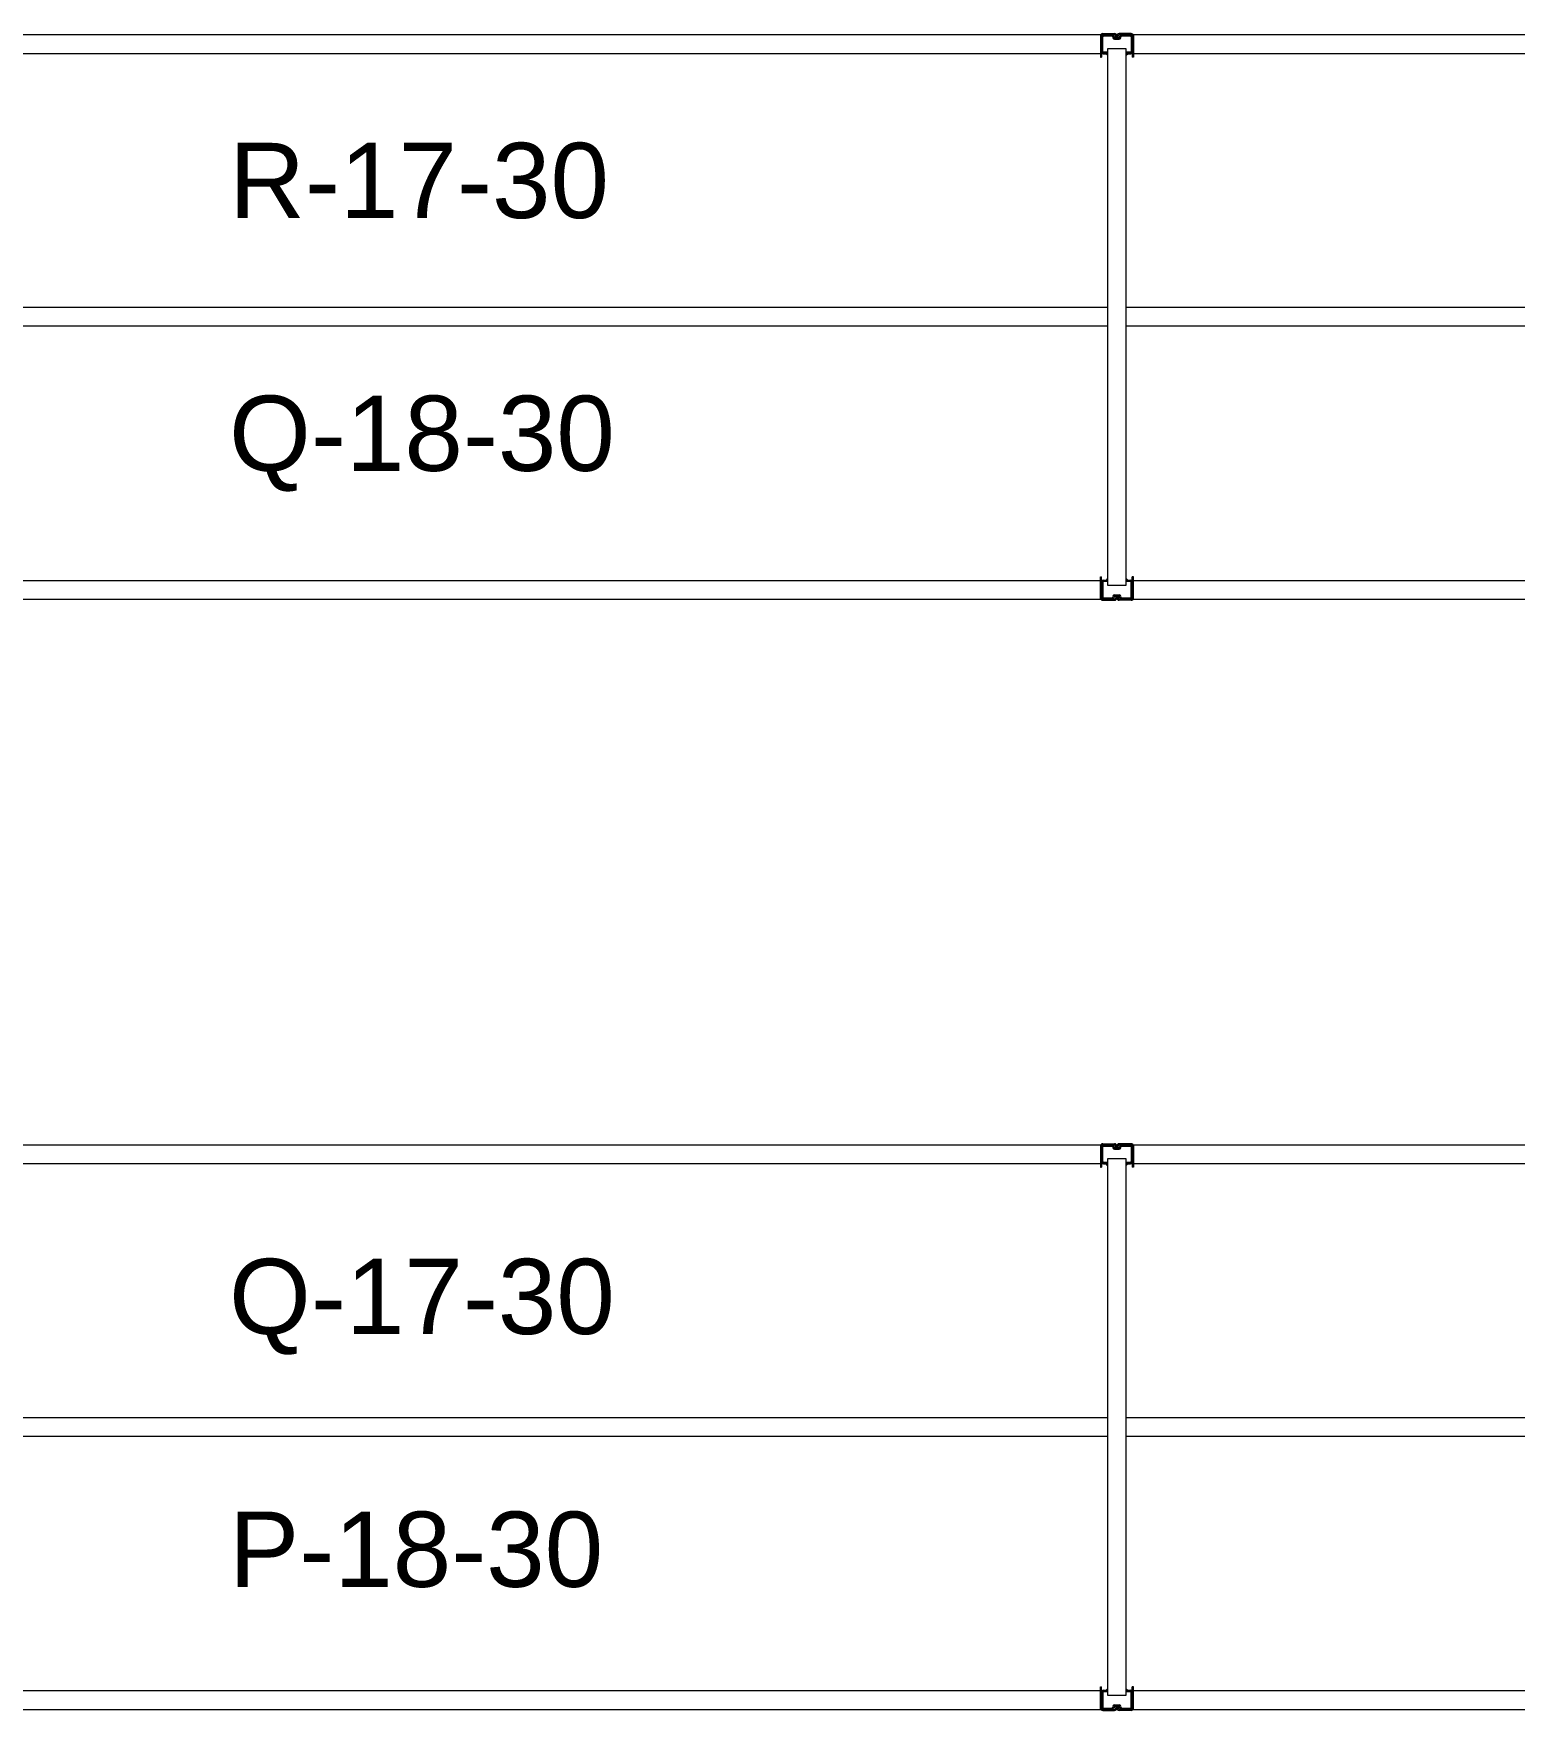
# Model space of a CAD drawing. Header units: inches. Extents: x 2743 to 10591, y -1604 to 5792.
# Drawn here: x 3451.8 to 3609.2, y 963.6 to 1141.8 of the extents above; entities that cross this region are included whole.
import ezdxf

# ---------------------------------------------------------------- set-up
doc = ezdxf.new("R2010")
doc.units = ezdxf.units.IN
doc.header["$LTSCALE"] = 0.1875
doc.header["$MEASUREMENT"] = 0
for name, color, linetype, lineweight in [('22 Dimension', 7, 'Continuous', 5), ('32 Echelle', 160, 'Continuous', 15), ('33 Poutre', 30, 'Continuous', 15)]:
    doc.layers.add(name, color=color, linetype=linetype, lineweight=lineweight)
doc.styles.add('arial', font='')
doc.styles.get('arial').set_extended_font_data('Arial')

msp = doc.modelspace()

# ---------------------------------------------------------------- hatches: boundary and pattern name
at = {"layer": '32 Echelle'}
for points in [[(3565.95882, 1139.49574), (3565.95882, 1139.68324), (3565.77132, 1139.68324)], [(3565.95882, 1139.49574), (3565.95882, 1139.68324), (3565.77132, 1139.68324)], [(3567.95882, 1139.49574), (3567.95882, 1139.68324), (3568.14632, 1139.68324)], [(3567.95882, 1139.49574), (3567.95882, 1139.68324), (3568.14632, 1139.68324)], [(3565.95882, 1083.87074), (3565.95882, 1083.68324), (3565.77132, 1083.68324)], [(3565.95882, 1083.87074), (3565.95882, 1083.68324), (3565.77132, 1083.68324)], [(3567.95882, 1083.87074), (3567.95882, 1083.68324), (3568.14632, 1083.68324)], [(3567.95882, 1083.87074), (3567.95882, 1083.68324), (3568.14632, 1083.68324)], [(3565.95882, 1021.49574), (3565.95882, 1021.68324), (3565.77132, 1021.68324)], [(3565.95882, 1021.49574), (3565.95882, 1021.68324), (3565.77132, 1021.68324)], [(3567.95882, 1021.49574), (3567.95882, 1021.68324), (3568.14632, 1021.68324)], [(3567.95882, 1021.49574), (3567.95882, 1021.68324), (3568.14632, 1021.68324)], [(3565.95882, 965.87074), (3565.95882, 965.68324), (3565.77132, 965.68324)], [(3565.95882, 965.87074), (3565.95882, 965.68324), (3565.77132, 965.68324)], [(3567.95882, 965.87074), (3567.95882, 965.68324), (3568.14632, 965.68324)], [(3567.95882, 965.87074), (3567.95882, 965.68324), (3568.14632, 965.68324)]]:
    msp.add_hatch(color=256, dxfattribs=at).paths.add_polyline_path(points)

# ---------------------------------------------------------------- linework, layer by layer
at = {"layer": '22 Dimension'}
for p, q in [((3565.95882, 1112.68324), (3420.33382, 1112.68324)), ((3713.58382, 1112.68324), (3567.95882, 1112.68324)), ((3565.95882, 1110.68324), (3420.33382, 1110.68324)), ((3713.58382, 1110.68324), (3567.95882, 1110.68324)), ((3565.95882, 994.68324), (3420.33382, 994.68324)), ((3713.58382, 994.68324), (3567.95882, 994.68324)), ((3565.95882, 992.68324), (3420.33382, 992.68324)), ((3713.58382, 992.68324), (3567.95882, 992.68324))]:
    msp.add_line(p, q, dxfattribs=at)
at = {"layer": '32 Echelle', "linetype": 'Continuous', "lineweight": 25}
for p, q in [((3565.33386, 1141.49949), (3565.33386, 1139.86699)), ((3565.33386, 1141.49949), (3565.33386, 1139.86699)), ((3565.42386, 1139.86699), (3565.42386, 1141.49949)), ((3565.42386, 1139.86699), (3565.42386, 1141.49949)), ((3566.44645, 1141.68324), (3565.51761, 1141.68324)), ((3566.44645, 1141.68324), (3565.51761, 1141.68324)), ((3565.51761, 1141.59324), (3566.44645, 1141.59324)), ((3565.51761, 1141.59324), (3566.44645, 1141.59324)), ((3566.5361, 1141.5269), (3566.58001, 1141.38326)), ((3566.5361, 1141.5269), (3566.58001, 1141.38326)), ((3566.66608, 1141.40958), (3566.62217, 1141.55321)), ((3566.66608, 1141.40958), (3566.62217, 1141.55321)), ((3567.1619, 1141.34324), (3566.75573, 1141.34324)), ((3567.1619, 1141.34324), (3566.75573, 1141.34324)), ((3566.75573, 1141.25324), (3567.1619, 1141.25324)), ((3566.75573, 1141.25324), (3567.1619, 1141.25324)), ((3567.29547, 1141.55321), (3567.25155, 1141.40958)), ((3567.29547, 1141.55321), (3567.25155, 1141.40958)), ((3567.33762, 1141.38326), (3567.38153, 1141.5269)), ((3567.33762, 1141.38326), (3567.38153, 1141.5269)), ((3568.40002, 1141.68324), (3567.47119, 1141.68324)), ((3568.40002, 1141.68324), (3567.47119, 1141.68324)), ((3567.47119, 1141.59324), (3568.40002, 1141.59324)), ((3567.47119, 1141.59324), (3568.40002, 1141.59324)), ((3568.49377, 1141.49949), (3568.49377, 1139.86699)), ((3568.49377, 1141.49949), (3568.49377, 1139.86699)), ((3568.58377, 1139.86699), (3568.58377, 1141.49949)), ((3568.58377, 1139.86699), (3568.58377, 1141.49949)), ((3565.93386, 1139.77324), (3565.51761, 1139.77324)), ((3565.93386, 1139.77324), (3565.51761, 1139.77324)), ((3565.51761, 1139.68324), (3565.93386, 1139.68324)), ((3565.51761, 1139.68324), (3565.93386, 1139.68324)), ((3565.93386, 1139.68324), (3565.93386, 1139.77324)), ((3565.93386, 1139.68324), (3565.93386, 1139.77324)), ((3568.40002, 1139.77324), (3567.98377, 1139.77324)), ((3567.98377, 1139.77324), (3567.98377, 1139.68324)), ((3568.40002, 1139.77324), (3567.98377, 1139.77324)), ((3567.98377, 1139.77324), (3567.98377, 1139.68324)), ((3567.98377, 1139.68324), (3568.40002, 1139.68324)), ((3567.98377, 1139.68324), (3568.40002, 1139.68324)), ((3565.33386, 1081.86699), (3565.33386, 1083.49949)), ((3565.33386, 1081.86699), (3565.33386, 1083.49949)), ((3565.42386, 1083.49949), (3565.42386, 1081.86699)), ((3565.42386, 1083.49949), (3565.42386, 1081.86699)), ((3565.51761, 1083.68324), (3565.93386, 1083.68324)), ((3565.51761, 1083.68324), (3565.93386, 1083.68324)), ((3565.93386, 1083.59324), (3565.51761, 1083.59324)), ((3565.93386, 1083.59324), (3565.51761, 1083.59324)), ((3565.93386, 1083.68324), (3565.93386, 1083.59324)), ((3565.93386, 1083.68324), (3565.93386, 1083.59324)), ((3566.5361, 1081.83958), (3566.58001, 1081.98321)), ((3566.5361, 1081.83958), (3566.58001, 1081.98321)), ((3566.66608, 1081.9569), (3566.62217, 1081.81326)), ((3566.66608, 1081.9569), (3566.62217, 1081.81326)), ((3566.75573, 1082.11324), (3567.1619, 1082.11324)), ((3566.75573, 1082.11324), (3567.1619, 1082.11324)), ((3567.1619, 1082.02324), (3566.75573, 1082.02324)), ((3567.1619, 1082.02324), (3566.75573, 1082.02324)), ((3567.29547, 1081.81326), (3567.25155, 1081.9569)), ((3567.29547, 1081.81326), (3567.25155, 1081.9569)), ((3567.33762, 1081.98321), (3567.38153, 1081.83958)), ((3567.33762, 1081.98321), (3567.38153, 1081.83958)), ((3567.98377, 1083.68324), (3568.40002, 1083.68324)), ((3567.98377, 1083.59324), (3567.98377, 1083.68324)), ((3567.98377, 1083.68324), (3568.40002, 1083.68324)), ((3567.98377, 1083.59324), (3567.98377, 1083.68324)), ((3568.40002, 1083.59324), (3567.98377, 1083.59324)), ((3568.40002, 1083.59324), (3567.98377, 1083.59324)), ((3568.49377, 1081.86699), (3568.49377, 1083.49949)), ((3568.49377, 1081.86699), (3568.49377, 1083.49949)), ((3568.58377, 1083.49949), (3568.58377, 1081.86699)), ((3568.58377, 1083.49949), (3568.58377, 1081.86699)), ((3565.51761, 1081.77324), (3566.44645, 1081.77324)), ((3565.51761, 1081.77324), (3566.44645, 1081.77324)), ((3566.44645, 1081.68324), (3565.51761, 1081.68324)), ((3566.44645, 1081.68324), (3565.51761, 1081.68324)), ((3567.47119, 1081.77324), (3568.40002, 1081.77324)), ((3567.47119, 1081.77324), (3568.40002, 1081.77324)), ((3568.40002, 1081.68324), (3567.47119, 1081.68324)), ((3568.40002, 1081.68324), (3567.47119, 1081.68324)), ((3565.33386, 1023.49949), (3565.33386, 1021.86699)), ((3565.33386, 1023.49949), (3565.33386, 1021.86699)), ((3565.42386, 1021.86699), (3565.42386, 1023.49949)), ((3565.42386, 1021.86699), (3565.42386, 1023.49949)), ((3566.44645, 1023.68324), (3565.51761, 1023.68324)), ((3566.44645, 1023.68324), (3565.51761, 1023.68324)), ((3565.51761, 1023.59324), (3566.44645, 1023.59324)), ((3565.51761, 1023.59324), (3566.44645, 1023.59324)), ((3566.5361, 1023.5269), (3566.58001, 1023.38326)), ((3566.5361, 1023.5269), (3566.58001, 1023.38326)), ((3566.66608, 1023.40958), (3566.62217, 1023.55321)), ((3566.66608, 1023.40958), (3566.62217, 1023.55321)), ((3567.1619, 1023.34324), (3566.75573, 1023.34324)), ((3567.1619, 1023.34324), (3566.75573, 1023.34324)), ((3566.75573, 1023.25324), (3567.1619, 1023.25324)), ((3566.75573, 1023.25324), (3567.1619, 1023.25324)), ((3567.29547, 1023.55321), (3567.25155, 1023.40958)), ((3567.29547, 1023.55321), (3567.25155, 1023.40958)), ((3567.33762, 1023.38326), (3567.38153, 1023.5269)), ((3567.33762, 1023.38326), (3567.38153, 1023.5269)), ((3568.40002, 1023.68324), (3567.47119, 1023.68324)), ((3568.40002, 1023.68324), (3567.47119, 1023.68324)), ((3567.47119, 1023.59324), (3568.40002, 1023.59324)), ((3567.47119, 1023.59324), (3568.40002, 1023.59324)), ((3568.49377, 1023.49949), (3568.49377, 1021.86699)), ((3568.49377, 1023.49949), (3568.49377, 1021.86699)), ((3568.58377, 1021.86699), (3568.58377, 1023.49949)), ((3568.58377, 1021.86699), (3568.58377, 1023.49949)), ((3565.93386, 1021.77324), (3565.51761, 1021.77324)), ((3565.93386, 1021.77324), (3565.51761, 1021.77324)), ((3565.51761, 1021.68324), (3565.93386, 1021.68324)), ((3565.51761, 1021.68324), (3565.93386, 1021.68324)), ((3565.93386, 1021.68324), (3565.93386, 1021.77324)), ((3565.93386, 1021.68324), (3565.93386, 1021.77324)), ((3568.40002, 1021.77324), (3567.98377, 1021.77324)), ((3567.98377, 1021.77324), (3567.98377, 1021.68324)), ((3568.40002, 1021.77324), (3567.98377, 1021.77324)), ((3567.98377, 1021.77324), (3567.98377, 1021.68324)), ((3567.98377, 1021.68324), (3568.40002, 1021.68324)), ((3567.98377, 1021.68324), (3568.40002, 1021.68324)), ((3565.33386, 963.86699), (3565.33386, 965.49949)), ((3565.33386, 963.86699), (3565.33386, 965.49949)), ((3565.42386, 965.49949), (3565.42386, 963.86699)), ((3565.42386, 965.49949), (3565.42386, 963.86699)), ((3565.51761, 965.68324), (3565.93386, 965.68324)), ((3565.51761, 965.68324), (3565.93386, 965.68324)), ((3565.93386, 965.59324), (3565.51761, 965.59324)), ((3565.93386, 965.59324), (3565.51761, 965.59324)), ((3565.93386, 965.68324), (3565.93386, 965.59324)), ((3565.93386, 965.68324), (3565.93386, 965.59324)), ((3567.98377, 965.68324), (3568.40002, 965.68324)), ((3567.98377, 965.59324), (3567.98377, 965.68324)), ((3567.98377, 965.68324), (3568.40002, 965.68324)), ((3567.98377, 965.59324), (3567.98377, 965.68324)), ((3568.40002, 965.59324), (3567.98377, 965.59324)), ((3568.40002, 965.59324), (3567.98377, 965.59324)), ((3568.49377, 963.86699), (3568.49377, 965.49949)), ((3568.49377, 963.86699), (3568.49377, 965.49949)), ((3568.58377, 965.49949), (3568.58377, 963.86699)), ((3568.58377, 965.49949), (3568.58377, 963.86699)), ((3565.51761, 963.77324), (3566.44645, 963.77324)), ((3565.51761, 963.77324), (3566.44645, 963.77324)), ((3566.44645, 963.68324), (3565.51761, 963.68324)), ((3566.44645, 963.68324), (3565.51761, 963.68324)), ((3566.5361, 963.83958), (3566.58001, 963.98321)), ((3566.5361, 963.83958), (3566.58001, 963.98321)), ((3566.66608, 963.9569), (3566.62217, 963.81326)), ((3566.66608, 963.9569), (3566.62217, 963.81326)), ((3566.75573, 964.11324), (3567.1619, 964.11324)), ((3566.75573, 964.11324), (3567.1619, 964.11324)), ((3567.1619, 964.02324), (3566.75573, 964.02324)), ((3567.1619, 964.02324), (3566.75573, 964.02324)), ((3567.29547, 963.81326), (3567.25155, 963.9569)), ((3567.29547, 963.81326), (3567.25155, 963.9569)), ((3567.33762, 963.98321), (3567.38153, 963.83958)), ((3567.33762, 963.98321), (3567.38153, 963.83958)), ((3567.47119, 963.77324), (3568.40002, 963.77324)), ((3567.47119, 963.77324), (3568.40002, 963.77324)), ((3568.40002, 963.68324), (3567.47119, 963.68324)), ((3568.40002, 963.68324), (3567.47119, 963.68324))]:
    msp.add_line(p, q, dxfattribs=at)
at = {"layer": '32 Echelle'}
for p, q in [((3565.95882, 1139.68324), (3565.77132, 1139.68324)), ((3565.95882, 1139.49574), (3565.77132, 1139.68324)), ((3565.95882, 1139.68324), (3565.77132, 1139.68324)), ((3565.95882, 1139.49574), (3565.77132, 1139.68324)), ((3567.95882, 1140.18324), (3565.95882, 1140.18324)), ((3565.95882, 1140.18324), (3565.95882, 1083.18324)), ((3567.95882, 1140.18324), (3565.95882, 1140.18324)), ((3565.95882, 1140.18324), (3565.95882, 1083.18324)), ((3565.95882, 1139.49574), (3565.95882, 1139.68324)), ((3565.95882, 1139.49574), (3565.95882, 1139.68324)), ((3567.95882, 1083.18324), (3567.95882, 1140.18324)), ((3567.95882, 1083.18324), (3567.95882, 1140.18324)), ((3567.95882, 1139.68324), (3568.14632, 1139.68324)), ((3567.95882, 1139.49574), (3567.95882, 1139.68324)), ((3567.95882, 1139.49574), (3568.14632, 1139.68324)), ((3567.95882, 1139.68324), (3568.14632, 1139.68324)), ((3567.95882, 1139.49574), (3567.95882, 1139.68324)), ((3567.95882, 1139.49574), (3568.14632, 1139.68324)), ((3565.95882, 1083.87074), (3565.77132, 1083.68324)), ((3565.95882, 1083.87074), (3565.77132, 1083.68324)), ((3565.95882, 1083.87074), (3565.95882, 1083.68324)), ((3565.95882, 1083.87074), (3565.95882, 1083.68324)), ((3567.95882, 1083.87074), (3567.95882, 1083.68324)), ((3567.95882, 1083.87074), (3568.14632, 1083.68324)), ((3567.95882, 1083.87074), (3567.95882, 1083.68324)), ((3567.95882, 1083.87074), (3568.14632, 1083.68324)), ((3565.95882, 1083.68324), (3565.77132, 1083.68324)), ((3565.95882, 1083.68324), (3565.77132, 1083.68324)), ((3565.95882, 1083.18324), (3567.95882, 1083.18324)), ((3565.95882, 1083.18324), (3567.95882, 1083.18324)), ((3567.95882, 1083.68324), (3568.14632, 1083.68324)), ((3567.95882, 1083.68324), (3568.14632, 1083.68324)), ((3565.95882, 1021.68324), (3565.77132, 1021.68324)), ((3565.95882, 1021.49574), (3565.77132, 1021.68324)), ((3565.95882, 1021.68324), (3565.77132, 1021.68324)), ((3565.95882, 1021.49574), (3565.77132, 1021.68324)), ((3567.95882, 1022.18324), (3565.95882, 1022.18324)), ((3565.95882, 1022.18324), (3565.95882, 965.18324)), ((3567.95882, 1022.18324), (3565.95882, 1022.18324)), ((3565.95882, 1022.18324), (3565.95882, 965.18324)), ((3565.95882, 1021.49574), (3565.95882, 1021.68324)), ((3565.95882, 1021.49574), (3565.95882, 1021.68324)), ((3567.95882, 965.18324), (3567.95882, 1022.18324)), ((3567.95882, 965.18324), (3567.95882, 1022.18324)), ((3567.95882, 1021.68324), (3568.14632, 1021.68324)), ((3567.95882, 1021.49574), (3567.95882, 1021.68324)), ((3567.95882, 1021.49574), (3568.14632, 1021.68324)), ((3567.95882, 1021.68324), (3568.14632, 1021.68324)), ((3567.95882, 1021.49574), (3567.95882, 1021.68324)), ((3567.95882, 1021.49574), (3568.14632, 1021.68324)), ((3565.95882, 965.87074), (3565.77132, 965.68324)), ((3565.95882, 965.87074), (3565.77132, 965.68324)), ((3565.95882, 965.68324), (3565.77132, 965.68324)), ((3565.95882, 965.68324), (3565.77132, 965.68324)), ((3565.95882, 965.87074), (3565.95882, 965.68324)), ((3565.95882, 965.87074), (3565.95882, 965.68324)), ((3565.95882, 965.18324), (3567.95882, 965.18324)), ((3565.95882, 965.18324), (3567.95882, 965.18324)), ((3567.95882, 965.87074), (3567.95882, 965.68324)), ((3567.95882, 965.87074), (3568.14632, 965.68324)), ((3567.95882, 965.87074), (3567.95882, 965.68324)), ((3567.95882, 965.87074), (3568.14632, 965.68324)), ((3567.95882, 965.68324), (3568.14632, 965.68324)), ((3567.95882, 965.68324), (3568.14632, 965.68324))]:
    msp.add_line(p, q, dxfattribs=at)
at = {"layer": '32 Echelle', "linetype": 'Continuous', "lineweight": 25}
for centre, radius, start, end in [((3565.51761, 1141.49949), 0.18375, 90, 180), ((3565.51761, 1141.49949), 0.18375, 90, 180), ((3565.51761, 1141.49949), 0.09375, 90, 180), ((3565.51761, 1141.49949), 0.09375, 90, 180), ((3566.44645, 1141.49949), 0.18375, 17, 90), ((3566.44645, 1141.49949), 0.18375, 17, 90), ((3566.44645, 1141.49949), 0.09375, 17, 90), ((3566.44645, 1141.49949), 0.09375, 17, 90), ((3566.75573, 1141.43699), 0.18375, 197, 270), ((3566.75573, 1141.43699), 0.18375, 197, 270), ((3566.75573, 1141.43699), 0.09375, 197, 270), ((3566.75573, 1141.43699), 0.09375, 197, 270), ((3567.1619, 1141.43699), 0.09375, 270, 343), ((3567.1619, 1141.43699), 0.09375, 270, 343), ((3567.1619, 1141.43699), 0.18375, 270, 343), ((3567.1619, 1141.43699), 0.18375, 270, 343), ((3567.47119, 1141.49949), 0.18375, 90, 163), ((3567.47119, 1141.49949), 0.18375, 90, 163), ((3567.47119, 1141.49949), 0.09375, 90, 163), ((3567.47119, 1141.49949), 0.09375, 90, 163), ((3568.40002, 1141.49949), 0.18375, 0, 90), ((3568.40002, 1141.49949), 0.18375, 0, 90), ((3568.40002, 1141.49949), 0.09375, 0, 90), ((3568.40002, 1141.49949), 0.09375, 0, 90), ((3565.51761, 1139.86699), 0.18375, 180, 270), ((3565.51761, 1139.86699), 0.18375, 180, 270), ((3565.51761, 1139.86699), 0.09375, 180, 270), ((3565.51761, 1139.86699), 0.09375, 180, 270), ((3568.40002, 1139.86699), 0.09375, 270, 0), ((3568.40002, 1139.86699), 0.18375, 270, 0), ((3568.40002, 1139.86699), 0.09375, 270, 0), ((3568.40002, 1139.86699), 0.18375, 270, 0), ((3565.51761, 1083.49949), 0.18375, 90, 180), ((3565.51761, 1083.49949), 0.18375, 90, 180), ((3565.51761, 1083.49949), 0.09375, 90, 180), ((3565.51761, 1083.49949), 0.09375, 90, 180), ((3566.75573, 1081.92949), 0.18375, 90, 163), ((3566.75573, 1081.92949), 0.18375, 90, 163), ((3566.75573, 1081.92949), 0.09375, 90, 163), ((3566.75573, 1081.92949), 0.09375, 90, 163), ((3567.1619, 1081.92949), 0.18375, 17, 90), ((3567.1619, 1081.92949), 0.18375, 17, 90), ((3567.1619, 1081.92949), 0.09375, 17, 90), ((3567.1619, 1081.92949), 0.09375, 17, 90), ((3568.40002, 1083.49949), 0.18375, 0, 90), ((3568.40002, 1083.49949), 0.18375, 0, 90), ((3568.40002, 1083.49949), 0.09375, 0, 90), ((3568.40002, 1083.49949), 0.09375, 0, 90), ((3565.51761, 1081.86699), 0.18375, 180, 270), ((3565.51761, 1081.86699), 0.18375, 180, 270), ((3565.51761, 1081.86699), 0.09375, 180, 270), ((3565.51761, 1081.86699), 0.09375, 180, 270), ((3566.44645, 1081.86699), 0.09375, 270, 343), ((3566.44645, 1081.86699), 0.09375, 270, 343), ((3566.44645, 1081.86699), 0.18375, 270, 343), ((3566.44645, 1081.86699), 0.18375, 270, 343), ((3567.47119, 1081.86699), 0.18375, 197, 270), ((3567.47119, 1081.86699), 0.18375, 197, 270), ((3567.47119, 1081.86699), 0.09375, 197, 270), ((3567.47119, 1081.86699), 0.09375, 197, 270), ((3568.40002, 1081.86699), 0.09375, 270, 0), ((3568.40002, 1081.86699), 0.18375, 270, 0), ((3568.40002, 1081.86699), 0.09375, 270, 0), ((3568.40002, 1081.86699), 0.18375, 270, 0), ((3565.51761, 1023.49949), 0.18375, 90, 180), ((3565.51761, 1023.49949), 0.18375, 90, 180), ((3565.51761, 1023.49949), 0.09375, 90, 180), ((3565.51761, 1023.49949), 0.09375, 90, 180), ((3566.44645, 1023.49949), 0.18375, 17, 90), ((3566.44645, 1023.49949), 0.18375, 17, 90), ((3566.44645, 1023.49949), 0.09375, 17, 90), ((3566.44645, 1023.49949), 0.09375, 17, 90), ((3566.75573, 1023.43699), 0.18375, 197, 270), ((3566.75573, 1023.43699), 0.18375, 197, 270), ((3566.75573, 1023.43699), 0.09375, 197, 270), ((3566.75573, 1023.43699), 0.09375, 197, 270), ((3567.1619, 1023.43699), 0.09375, 270, 343), ((3567.1619, 1023.43699), 0.09375, 270, 343), ((3567.1619, 1023.43699), 0.18375, 270, 343), ((3567.1619, 1023.43699), 0.18375, 270, 343), ((3567.47119, 1023.49949), 0.18375, 90, 163), ((3567.47119, 1023.49949), 0.18375, 90, 163), ((3567.47119, 1023.49949), 0.09375, 90, 163), ((3567.47119, 1023.49949), 0.09375, 90, 163), ((3568.40002, 1023.49949), 0.18375, 0, 90), ((3568.40002, 1023.49949), 0.18375, 0, 90), ((3568.40002, 1023.49949), 0.09375, 0, 90), ((3568.40002, 1023.49949), 0.09375, 0, 90), ((3565.51761, 1021.86699), 0.18375, 180, 270), ((3565.51761, 1021.86699), 0.18375, 180, 270), ((3565.51761, 1021.86699), 0.09375, 180, 270), ((3565.51761, 1021.86699), 0.09375, 180, 270), ((3568.40002, 1021.86699), 0.09375, 270, 0), ((3568.40002, 1021.86699), 0.18375, 270, 0), ((3568.40002, 1021.86699), 0.09375, 270, 0), ((3568.40002, 1021.86699), 0.18375, 270, 0), ((3565.51761, 965.49949), 0.18375, 90, 180), ((3565.51761, 965.49949), 0.18375, 90, 180), ((3565.51761, 965.49949), 0.09375, 90, 180), ((3565.51761, 965.49949), 0.09375, 90, 180), ((3568.40002, 965.49949), 0.18375, 0, 90), ((3568.40002, 965.49949), 0.18375, 0, 90), ((3568.40002, 965.49949), 0.09375, 0, 90), ((3568.40002, 965.49949), 0.09375, 0, 90), ((3565.51761, 963.86699), 0.18375, 180, 270), ((3565.51761, 963.86699), 0.18375, 180, 270), ((3565.51761, 963.86699), 0.09375, 180, 270), ((3565.51761, 963.86699), 0.09375, 180, 270), ((3566.44645, 963.86699), 0.09375, 270, 343), ((3566.44645, 963.86699), 0.09375, 270, 343), ((3566.44645, 963.86699), 0.18375, 270, 343), ((3566.44645, 963.86699), 0.18375, 270, 343), ((3566.75573, 963.92949), 0.18375, 90, 163), ((3566.75573, 963.92949), 0.18375, 90, 163), ((3566.75573, 963.92949), 0.09375, 90, 163), ((3566.75573, 963.92949), 0.09375, 90, 163), ((3567.1619, 963.92949), 0.18375, 17, 90), ((3567.1619, 963.92949), 0.18375, 17, 90), ((3567.1619, 963.92949), 0.09375, 17, 90), ((3567.1619, 963.92949), 0.09375, 17, 90), ((3567.47119, 963.86699), 0.18375, 197, 270), ((3567.47119, 963.86699), 0.18375, 197, 270), ((3567.47119, 963.86699), 0.09375, 197, 270), ((3567.47119, 963.86699), 0.09375, 197, 270), ((3568.40002, 963.86699), 0.09375, 270, 0), ((3568.40002, 963.86699), 0.18375, 270, 0), ((3568.40002, 963.86699), 0.09375, 270, 0), ((3568.40002, 963.86699), 0.18375, 270, 0)]:
    msp.add_arc(centre, radius, start, end, dxfattribs=at)
at = {"layer": '33 Poutre'}
for p, q in [((3421.08382, 1141.68324), (3565.20882, 1141.68324)), ((3565.20882, 1141.68324), (3565.20882, 1139.68324)), ((3565.20882, 1141.55824), (3565.20882, 1139.30224)), ((3565.32782, 1141.55824), (3565.32782, 1139.30224)), ((3565.45282, 1141.80224), (3566.71482, 1141.80224)), ((3566.71482, 1141.68324), (3565.45282, 1141.68324)), ((3566.83982, 1141.34324), (3566.83982, 1141.55824)), ((3566.83982, 1141.34324), (3566.95882, 1141.34324)), ((3566.95882, 1141.34324), (3566.95882, 1141.55824)), ((3566.95882, 1141.34324), (3566.95882, 1141.55824)), ((3567.07782, 1141.34324), (3566.95882, 1141.34324)), ((3567.07782, 1141.34324), (3567.07782, 1141.55824)), ((3568.46482, 1141.80224), (3567.20282, 1141.80224)), ((3567.20282, 1141.68324), (3568.46482, 1141.68324)), ((3568.58982, 1141.55824), (3568.58982, 1139.30224)), ((3568.70882, 1141.68324), (3712.83382, 1141.68324)), ((3568.70882, 1141.68324), (3568.70882, 1139.68324)), ((3568.70882, 1141.55824), (3568.70882, 1139.30224)), ((3421.08382, 1139.68324), (3565.20882, 1139.68324)), ((3565.20882, 1139.30224), (3565.32782, 1139.30224)), ((3568.70882, 1139.30224), (3568.58982, 1139.30224)), ((3568.70882, 1139.68324), (3712.83382, 1139.68324)), ((3565.20882, 1081.80824), (3565.20882, 1084.06424)), ((3565.20882, 1084.06424), (3565.32782, 1084.06424)), ((3565.32782, 1081.80824), (3565.32782, 1084.06424)), ((3568.70882, 1084.06424), (3568.58982, 1084.06424)), ((3568.58982, 1081.80824), (3568.58982, 1084.06424)), ((3568.70882, 1081.80824), (3568.70882, 1084.06424)), ((3421.08382, 1083.68324), (3565.20882, 1083.68324)), ((3565.20882, 1081.68324), (3565.20882, 1083.68324)), ((3566.83982, 1082.02324), (3566.83982, 1081.80824)), ((3566.83982, 1082.02324), (3566.95882, 1082.02324)), ((3566.95882, 1082.02324), (3566.95882, 1081.80824)), ((3566.95882, 1082.02324), (3566.95882, 1081.80824)), ((3567.07782, 1082.02324), (3566.95882, 1082.02324)), ((3567.07782, 1082.02324), (3567.07782, 1081.80824)), ((3568.70882, 1083.68324), (3712.83382, 1083.68324)), ((3568.70882, 1081.68324), (3568.70882, 1083.68324)), ((3421.08382, 1081.68324), (3565.20882, 1081.68324)), ((3566.71482, 1081.68324), (3565.45282, 1081.68324)), ((3565.45282, 1081.56424), (3566.71482, 1081.56424)), ((3567.20282, 1081.68324), (3568.46482, 1081.68324)), ((3568.46482, 1081.56424), (3567.20282, 1081.56424)), ((3568.70882, 1081.68324), (3712.83382, 1081.68324)), ((3421.08382, 1023.68324), (3565.20882, 1023.68324)), ((3565.20882, 1023.68324), (3565.20882, 1021.68324)), ((3565.20882, 1023.55824), (3565.20882, 1021.30224)), ((3565.32782, 1023.55824), (3565.32782, 1021.30224)), ((3565.45282, 1023.80224), (3566.71482, 1023.80224)), ((3566.71482, 1023.68324), (3565.45282, 1023.68324)), ((3566.83982, 1023.34324), (3566.83982, 1023.55824)), ((3566.83982, 1023.34324), (3566.95882, 1023.34324)), ((3566.95882, 1023.34324), (3566.95882, 1023.55824)), ((3566.95882, 1023.34324), (3566.95882, 1023.55824)), ((3567.07782, 1023.34324), (3566.95882, 1023.34324)), ((3567.07782, 1023.34324), (3567.07782, 1023.55824)), ((3568.46482, 1023.80224), (3567.20282, 1023.80224)), ((3567.20282, 1023.68324), (3568.46482, 1023.68324)), ((3568.58982, 1023.55824), (3568.58982, 1021.30224)), ((3568.70882, 1023.68324), (3712.83382, 1023.68324)), ((3568.70882, 1023.68324), (3568.70882, 1021.68324)), ((3568.70882, 1023.55824), (3568.70882, 1021.30224)), ((3421.08382, 1021.68324), (3565.20882, 1021.68324)), ((3568.70882, 1021.68324), (3712.83382, 1021.68324)), ((3565.20882, 1021.30224), (3565.32782, 1021.30224)), ((3568.70882, 1021.30224), (3568.58982, 1021.30224)), ((3565.20882, 963.80824), (3565.20882, 966.06424)), ((3565.20882, 966.06424), (3565.32782, 966.06424)), ((3565.32782, 963.80824), (3565.32782, 966.06424)), ((3568.70882, 966.06424), (3568.58982, 966.06424)), ((3568.58982, 963.80824), (3568.58982, 966.06424)), ((3568.70882, 963.80824), (3568.70882, 966.06424)), ((3421.08382, 965.68324), (3565.20882, 965.68324)), ((3565.20882, 963.68324), (3565.20882, 965.68324)), ((3568.70882, 965.68324), (3712.83382, 965.68324)), ((3568.70882, 963.68324), (3568.70882, 965.68324)), ((3421.08382, 963.68324), (3565.20882, 963.68324)), ((3566.71482, 963.68324), (3565.45282, 963.68324)), ((3565.45282, 963.56424), (3566.71482, 963.56424)), ((3566.83982, 964.02324), (3566.83982, 963.80824)), ((3566.83982, 964.02324), (3566.95882, 964.02324)), ((3566.95882, 964.02324), (3566.95882, 963.80824)), ((3566.95882, 964.02324), (3566.95882, 963.80824)), ((3567.07782, 964.02324), (3566.95882, 964.02324)), ((3567.07782, 964.02324), (3567.07782, 963.80824)), ((3567.20282, 963.68324), (3568.46482, 963.68324)), ((3568.46482, 963.56424), (3567.20282, 963.56424)), ((3568.70882, 963.68324), (3712.83382, 963.68324))]:
    msp.add_line(p, q, dxfattribs=at)
for centre, radius, start, end in [((3565.45282, 1141.55824), 0.244, 90, 180), ((3565.45282, 1141.55824), 0.125, 90, 180), ((3566.71482, 1141.55824), 0.244, 0, 90), ((3566.71482, 1141.55824), 0.125, 0, 90), ((3567.20282, 1141.55824), 0.244, 90, 180), ((3567.20282, 1141.55824), 0.125, 90, 180), ((3568.46482, 1141.55824), 0.244, 0, 90), ((3568.46482, 1141.55824), 0.125, 0, 90), ((3565.45282, 1081.80824), 0.244, 180, 270), ((3565.45282, 1081.80824), 0.125, 180, 270), ((3566.71482, 1081.80824), 0.125, 270, 0), ((3566.71482, 1081.80824), 0.244, 270, 0), ((3567.20282, 1081.80824), 0.244, 180, 270), ((3567.20282, 1081.80824), 0.125, 180, 270), ((3568.46482, 1081.80824), 0.244, 270, 0), ((3568.46482, 1081.80824), 0.125, 270, 0), ((3565.45282, 1023.55824), 0.244, 90, 180), ((3565.45282, 1023.55824), 0.125, 90, 180), ((3566.71482, 1023.55824), 0.244, 0, 90), ((3566.71482, 1023.55824), 0.125, 0, 90), ((3567.20282, 1023.55824), 0.244, 90, 180), ((3567.20282, 1023.55824), 0.125, 90, 180), ((3568.46482, 1023.55824), 0.244, 0, 90), ((3568.46482, 1023.55824), 0.125, 0, 90), ((3565.45282, 963.80824), 0.244, 180, 270), ((3565.45282, 963.80824), 0.125, 180, 270), ((3566.71482, 963.80824), 0.125, 270, 0), ((3566.71482, 963.80824), 0.244, 270, 0), ((3567.20282, 963.80824), 0.244, 180, 270), ((3567.20282, 963.80824), 0.125, 180, 270), ((3568.46482, 963.80824), 0.244, 270, 0), ((3568.46482, 963.80824), 0.125, 270, 0)]:
    msp.add_arc(centre, radius, start, end, dxfattribs=at)

# ---------------------------------------------------------------- texts
at = {"layer": '22 Dimension', "char_height": 8, "attachment_point": 1, "style": 'arial'}
for s, insert in [('{\\fArial Unicode MS|b0|i0|c0|p2;\\C8;R-17-30}', (3472.61083, 1130.18779)), ('{\\fArial Unicode MS|b0|i0|c0|p2;\\C8;Q-18-30}', (3472.61083, 1103.31525)), ('{\\fArial Unicode MS|b0|i0|c0|p2;\\C8;Q-17-30}', (3472.61083, 1011.57021)), ('{\\fArial Unicode MS|b0|i0|c0|p2;\\C8;P-18-30}', (3472.61083, 984.69767))]:
    msp.add_mtext_dynamic_manual_height_columns(s, width=68.8901007, gutter_width=5, heights=[0], dxfattribs=dict(at, insert=insert))

doc.saveas('drawing.dxf')
